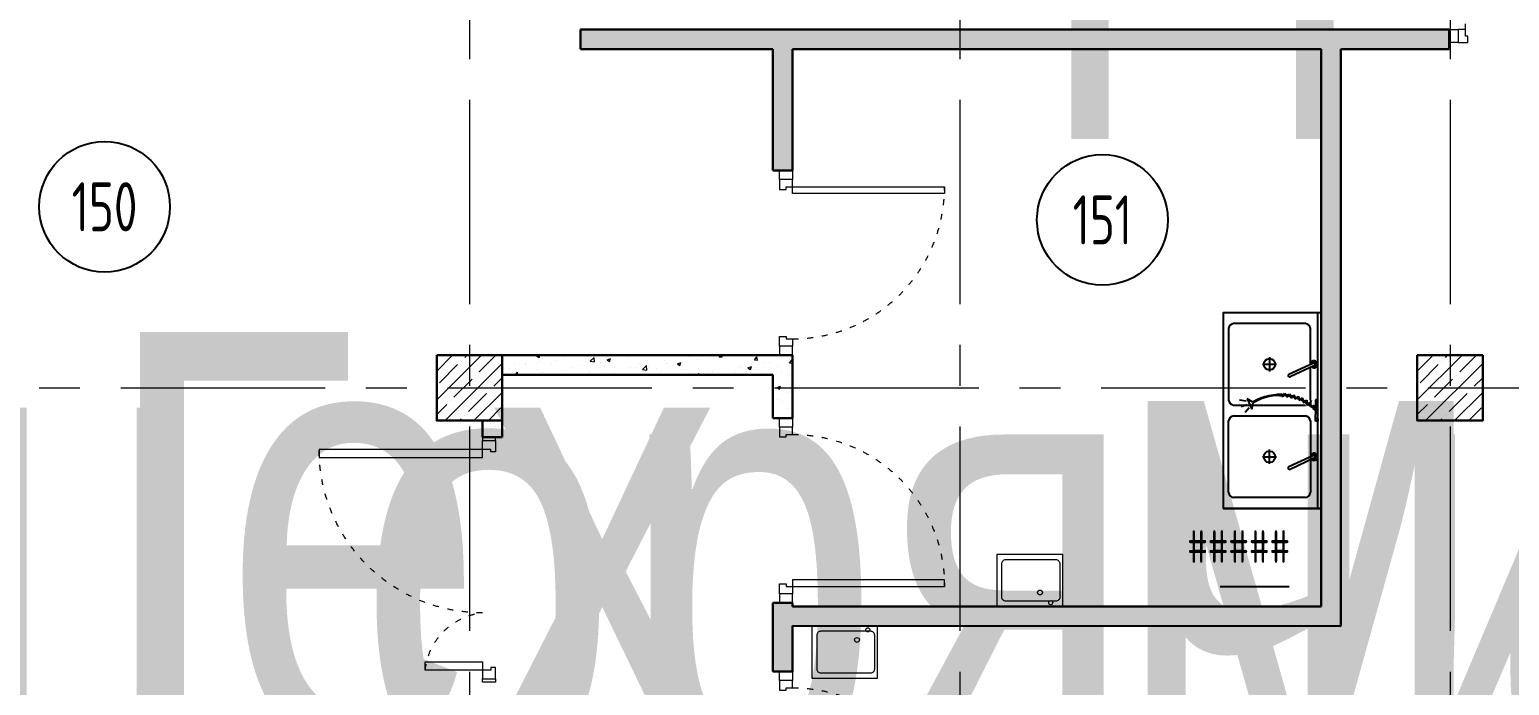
# Model space of a CAD drawing. Header units: millimetres. Extents: x -13407 to 8063098, y -54153 to 109271.
# Drawn here: x -3121 to 5933, y 55574 to 59588 of the extents above; entities that cross this region are included whole.
import ezdxf
from ezdxf.enums import TextEntityAlignment as Align

# ---------------------------------------------------------------- set-up
doc = ezdxf.new("R2018")
doc.units = ezdxf.units.MM
doc.linetypes.add('ACAD_ISO03W100', pattern=[30, 12, -18])
doc.linetypes.add('CENTER', pattern=[2, 1.25, -0.25, 0.25, -0.25])
doc.layers.get('Defpoints').update_dxf_attribs({"color": 6})
for name, color, linetype, lineweight in [('АР_Двери', 5, 'Continuous', 18), ('АР_Колонны', 5, 'Continuous', 30), ('АР_Колонны Штрих', 250, 'Continuous', 5), ('АР_Маркер экспликации', 239, 'Continuous', 13), ('АР_Номер помещения', 1, 'Continuous', 25), ('АР_Оси', 193, 'Continuous', 9), ('АР_Перегородки газоблок', 165, 'Continuous', 30), ('АР_Перегородки газоблок_Штрих', 165, 'Continuous', 5), ('АР_Помещения_площадь', 19, 'Continuous', 9), ('ТХ_мебель передв', 250, 'Continuous', 13)]:
    doc.layers.add(name, color=color, linetype=linetype, lineweight=lineweight)
doc.layers.add('АР_Названия помещений', color=124, linetype='Continuous', lineweight=5, plot=False)
doc.layers.add('ТХ_ВК_оборуд.пищеблок', color=250, linetype='Continuous')
doc.layers.add('ТХ_ВК_оборуд.ТХ', color=250, linetype='Continuous')
doc.styles.add('ISOCPEUR', font='isocpeur.ttf', dxfattribs={"width": 0.7})
doc.styles.get("Standard").update_dxf_attribs({"font": 'arial.ttf'})
pattern_1 = [(50, (211803.85, -55205.68), (215.17805, -18.82564), [22.5, -247.5]), (355, (211803.85, -55205.68), (-41.6254, 225.65764), [18, -198]), (100.45144, (211821.79, -55207.25), (173.55265, 206.832), [19.12206, -210.34263]), (46.1842, (211803.85, -55145.68), (320.1724, -49.65578), [33.75, -371.25]), (96.63564, (211830.53, -55149.82), (280.3986, 292.2356), [28.6831, -315.51413]), (351.18416, (211803.85, -55145.68), (280.3986, 292.2356), [27, -297]), (21, (211833.85, -55160.68), (179.07212, -120.78567), [22.5, -247.5]), (326, (211833.85, -55160.68), (72.9946, 217.54501), [18, -198]), (71.45144, (211848.78, -55170.75), (252.06671, 96.75935), [19.12206, -210.34263]), (37.5, (211803.85, -55205.68), (3.647957, 99.868156), [0, -195.6, 0, -201, 0, -198.75]), (7.5, (211803.85, -55205.68), (78.92086, 118.323514), [0, -114.6, 0, -191.1, 0, -75.75]), (327.5, (211736.95, -55205.68), (160.14673, -6.766462), [0, -75, 0, -234, 0, -310.5]), (317.5, (211706.95, -55205.68), (174.95585, 30.031495), [0, -97.5, 0, -155.4, 0, -220.5])]

# ---------------------------------------------------------------- blocks, each defined once
blk = doc.blocks.new('*U301')
for points in [[(-55, -80), (-55, 0), (-115, 0), (-115, -40), (-100, -40), (-100, -80), (-55, -80)], [(0, 0), (0, -80), (-55, -80), (-55, 0), (0, 0)], [(-1130, 0), (-1130, -80), (-1075, -80), (-1075, 0), (-1130, 0)], [(-1075, -80), (-1075, 0), (-1015, 0), (-1015, -40), (-1030, -40), (-1030, -80), (-1075, -80)]]:
    blk.add_lwpolyline(points)
blk.add_lwpolyline([(-100, -80), (-100, -1010), (-140, -1010), (-140, -80)], close=True)
at = {"linetype": 'ACAD_ISO03W100', "ltscale": 3}
blk.add_arc((-100, -80), 930, 180, 270, dxfattribs=at)
blk = doc.blocks.new('*U302')
for points in [[(-55, -80), (-55, 0), (-115, 0), (-115, -40), (-100, -40), (-100, -80), (-55, -80)], [(0, 0), (0, -80), (-55, -80), (-55, 0), (0, 0)], [(-1130, 0), (-1130, -80), (-1075, -80), (-1075, 0), (-1130, 0)], [(-1075, -80), (-1075, 0), (-1015, 0), (-1015, -40), (-1030, -40), (-1030, -80), (-1075, -80)]]:
    blk.add_lwpolyline(points)
blk.add_lwpolyline([(-100, -80), (-100, -1010), (-140, -1010), (-140, -80)], close=True)
at = {"linetype": 'ACAD_ISO03W100', "ltscale": 3}
blk.add_arc((-100, -80), 930, 180, 270, dxfattribs=at)
blk = doc.blocks.new('Полуторная_на лестницу')
for points in [[(75, 80), (75, 1080), (124.9, 1080), (124.9, 80)], [(1375.1, 430), (1375.1, 80), (1425, 80), (1425, 430)]]:
    blk.add_lwpolyline(points, close=True)
for points in [[(0, 0), (0, 80), (20, 80), (20, 0), (0, 0)], [(20, 80), (20, 0), (90, 0), (90, 30), (75, 30), (75, 80), (20, 80)], [(1480, 80), (1480, 0), (1410, 0), (1410, 30), (1425, 30), (1425, 80), (1480, 80)], [(1500, 0), (1500, 80), (1480, 80), (1480, 0), (1500, 0)]]:
    blk.add_lwpolyline(points)
at = {"linetype": 'ACAD_ISO03W100', "ltscale": 3}
for centre, radius, start, end in [((75, 80), 1000, 0, 90), ((1465.4, 39.6), 392.5, 95.90754, 174.09246)]:
    blk.add_arc(centre, radius, start, end, dxfattribs=at)
blk = doc.blocks.new('*U304')
blk.add_lwpolyline([(100, 80), (100, 1010), (140, 1010), (140, 80)], close=True)
for points in [[(0, 0), (0, 80), (55, 80), (55, 0), (0, 0)], [(55, 80), (55, 0), (115, 0), (115, 40), (100, 40), (100, 80), (55, 80)], [(1075, 80), (1075, 0), (1015, 0), (1015, 40), (1030, 40), (1030, 80), (1075, 80)], [(1130, 0), (1130, 80), (1075, 80), (1075, 0), (1130, 0)]]:
    blk.add_lwpolyline(points)
at = {"linetype": 'ACAD_ISO03W100', "ltscale": 3}
blk.add_arc((100, 80), 930, 0, 90, dxfattribs=at)
blk = doc.blocks.new('*U602')
at = {"layer": 'Defpoints', "color": 7, "style": 'ISOCPEUR', "width": 0.7, "flags": 1}
blk.add_attdef('КАТЕГОРИЯ', (-499.2, -2092.2), '', height=250, dxfattribs=at)
at = {"layer": 'Defpoints', "color": 7, "style": 'ISOCPEUR', "width": 0.7}
blk.add_attdef('ПЛОЩАДЬ_ПОМЕЩЕНИЯ', text='', height=200, dxfattribs=at).set_placement((3913.1, -2454.1), align=Align.MIDDLE_RIGHT)
at = {"layer": 'АР_Номер помещения', "color": 7, "style": 'ISOCPEUR', "width": 0.7}
blk.add_attdef('НОМЕР_ПОМЕЩЕНИЯ', text='', height=300, dxfattribs=at).set_placement((2666.5, -1788.4), align=Align.MIDDLE_CENTER)
at = {"layer": 'АР_Помещения_площадь', "color": 7, "lineweight": 30, "width": 0.7, "flags": 104}
blk.add_attdef('ИМЯ_ПОМЕЩЕНИЯ', text='', height=100, dxfattribs=at).set_placement((157.6, 1217.1), align=Align.MIDDLE_CENTER)
blk = doc.blocks.new('*U603')
at = {"layer": 'АР_Номер помещения', "color": 7}
blk.add_circle((2781.3, -1797.8), 400, dxfattribs=at)
at = {"layer": 'Defpoints', "color": 7, "style": 'ISOCPEUR', "width": 0.7, "flags": 1}
blk.add_attdef('КАТЕГОРИЯ', (-499.2, -2092.2), '', height=250, dxfattribs=at)
at = {"layer": 'Defpoints', "color": 7, "style": 'ISOCPEUR', "width": 0.7}
blk.add_attdef('ПЛОЩАДЬ_ПОМЕЩЕНИЯ', text='', height=200, dxfattribs=at).set_placement((4654.4, -5003.8), align=Align.MIDDLE_RIGHT)
at = {"layer": 'АР_Номер помещения', "color": 7, "style": 'ISOCPEUR', "width": 0.7}
blk.add_attdef('НОМЕР_ПОМЕЩЕНИЯ', text='', height=300, dxfattribs=at).set_placement((2781.3, -1797.8), align=Align.MIDDLE_CENTER)
at = {"layer": 'АР_Помещения_площадь', "color": 7, "lineweight": 30, "width": 0.7, "flags": 104}
blk.add_attdef('ИМЯ_ПОМЕЩЕНИЯ', text='', height=100, dxfattribs=at).set_placement((157.6, 1217.1), align=Align.MIDDLE_CENTER)
blk = doc.blocks.new('*U618')
at = {"layer": 'Defpoints', "color": 7}
blk.add_line((2312.4, -4142.7), (1890, -4142.7), dxfattribs=at)
at = {"layer": 'АР_Номер помещения', "color": 7}
blk.add_circle((1168.9, -1896.4), 400, dxfattribs=at)
at = {"layer": 'Defpoints', "color": 7, "style": 'ISOCPEUR', "width": 0.7, "flags": 1}
blk.add_attdef('КАТЕГОРИЯ', (-499.2, -2092.2), '', height=250, dxfattribs=at)
at = {"layer": 'Defpoints', "color": 7, "style": 'ISOCPEUR', "width": 0.7}
blk.add_attdef('ПЛОЩАДЬ_ПОМЕЩЕНИЯ', text='', height=200, dxfattribs=at).set_placement((2317.3, -3896.2), align=Align.MIDDLE_RIGHT)
at = {"layer": 'АР_Номер помещения', "color": 7, "style": 'ISOCPEUR', "width": 0.7}
blk.add_attdef('НОМЕР_ПОМЕЩЕНИЯ', text='', height=300, dxfattribs=at).set_placement((1168.9, -1896.4), align=Align.MIDDLE_CENTER)
at = {"layer": 'АР_Помещения_площадь', "color": 7, "lineweight": 30, "width": 0.7, "flags": 104}
blk.add_attdef('ИМЯ_ПОМЕЩЕНИЯ', text='', height=100, dxfattribs=at).set_placement((157.6, 1217.1), align=Align.MIDDLE_CENTER)
blk = doc.blocks.new('*U282')
for points in [[(-55, -80), (-55, 0), (-115, 0), (-115, -40), (-100, -40), (-100, -80), (-55, -80)], [(0, 0), (0, -80), (-55, -80), (-55, 0), (0, 0)], [(-1130, 0), (-1130, -80), (-1075, -80), (-1075, 0), (-1130, 0)], [(-1075, -80), (-1075, 0), (-1015, 0), (-1015, -40), (-1030, -40), (-1030, -80), (-1075, -80)]]:
    blk.add_lwpolyline(points)
blk.add_lwpolyline([(-100, -80), (-100, -1010), (-140, -1010), (-140, -80)], close=True)
at = {"linetype": 'ACAD_ISO03W100', "ltscale": 3}
blk.add_arc((-100, -80), 930, 180, 270, dxfattribs=at)

msp = doc.modelspace()

# ---------------------------------------------------------------- hatches: boundary and pattern name
at = {"layer": 'АР_Колонны Штрих', "ltscale": 100}
h = msp.add_hatch(dxfattribs=at)
h.set_pattern_fill('ANSI35', color=256, scale=500)
h.set_pattern_definition([(45, (-957682.16, 97466.47), (-88.388348, 88.388348), []), (45, (-957593.77, 97466.47), (-88.388348, 88.388348), [156.25, -31.25, 0, -31.25])])
h.paths.add_polyline_path([(-230.1, 57595), (-630.1, 57595), (-630.1, 57195), (-230.1, 57195)])
h = msp.add_hatch(dxfattribs=at)
h.set_pattern_fill('ANSI35', color=256, scale=500)
h.set_pattern_definition([(45, (-951682.16, 97466.47), (-88.388348, 88.388348), []), (45, (-951593.77, 97466.47), (-88.388348, 88.388348), [156.25, -31.25, 0, -31.25])])
h.paths.add_polyline_path([(5769.9, 57595), (5369.9, 57595), (5369.9, 57195), (5769.9, 57195)])
at = {"layer": 'АР_Перегородки газоблок_Штрих', "ltscale": 100}
h = msp.add_hatch(dxfattribs=at)
h.set_pattern_fill('AR-CONC', color=256, scale=30)
h.set_pattern_definition(pattern_1)
h.paths.add_polyline_path([(4901.5, 59468.1), (5563.8, 59468.1), (5563.8, 59588.1), (248.5, 59588.1), (248.5, 59468.1), (1427, 59468.1), (1427, 58725), (1547, 58725), (1547, 59468.1), (4781.5, 59468.1), (4781.5, 56055.9), (1547, 56057.4), (1547, 56079.5), (1427, 56079.5), (1427, 55659), (1547, 55659), (1547, 55937.4), (4901.5, 55935.8)])
h = msp.add_hatch(dxfattribs=at)
h.set_pattern_fill('AR-CONC', color=256, scale=30)
h.set_pattern_definition(pattern_1)
h.paths.add_polyline_path([(1547, 57595), (-230.1, 57595), (-230.1, 57475), (1427, 57475), (1427, 57209.5), (1547, 57209.5)])
h = msp.add_hatch(dxfattribs=at)
h.set_pattern_fill('AR-CONC', color=256, scale=30)
h.set_pattern_definition([(50, (211803.85, -55235.68), (215.17805, -18.82564), [22.5, -247.5]), (355, (211803.85, -55235.68), (-41.6254, 225.65764), [18, -198]), (100.45144, (211821.79, -55237.25), (173.55265, 206.832), [19.12206, -210.34263]), (46.1842, (211803.85, -55175.68), (320.1724, -49.65578), [33.75, -371.25]), (96.63564, (211830.53, -55179.82), (280.3986, 292.2356), [28.6831, -315.51413]), (351.18416, (211803.85, -55175.68), (280.3986, 292.2356), [27, -297]), (21, (211833.85, -55190.68), (179.07212, -120.78567), [22.5, -247.5]), (326, (211833.85, -55190.68), (72.9946, 217.54501), [18, -198]), (71.45144, (211848.78, -55200.75), (252.06671, 96.75935), [19.12206, -210.34263]), (37.5, (211803.85, -55235.68), (3.647957, 99.868156), [0, -195.6, 0, -201, 0, -198.75]), (7.5, (211803.85, -55235.68), (78.92086, 118.323514), [0, -114.6, 0, -191.1, 0, -75.75]), (327.5, (211736.95, -55235.68), (160.14673, -6.766462), [0, -75, 0, -234, 0, -310.5]), (317.5, (211706.95, -55235.68), (174.95585, 30.031495), [0, -97.5, 0, -155.4, 0, -220.5])])
h.paths.add_polyline_path([(-230.1, 57195), (-350.1, 57195), (-350.1, 57093), (-230.1, 57093)])

# ---------------------------------------------------------------- linework, layer by layer
at = {"layer": 'АР_Колонны', "ltscale": 100}
for points in [[(-630.1, 57595), (-230.1, 57595), (-230.1, 57195), (-630.1, 57195)], [(5369.9, 57595), (5769.9, 57595), (5769.9, 57195), (5369.9, 57195)]]:
    msp.add_lwpolyline(points, close=True, dxfattribs=at)
at = {"layer": 'АР_Оси', "linetype": 'CENTER', "ltscale": 1000}
for p, q in [((-430.1, 79157.5), (-430.1, 23425.1)), ((2569.9, 79157.5), (2569.9, 23425.1)), ((5569.9, 79157.5), (5569.9, 23425.1)), ((-12563.8, 57395), (70614.6, 57395))]:
    msp.add_line(p, q, dxfattribs=at)
at = {"layer": 'АР_Перегородки газоблок', "ltscale": 100}
for points in [[(248.5, 59468.1), (248.5, 59588.1)], [(248.5, 59588.1), (5563.8, 59588.1)], [(5563.8, 59588.1), (5563.8, 59468.1)], [(1427, 59468.1), (248.5, 59468.1)], [(1427, 59468.1), (1427, 58725)], [(4781.5, 59468.1), (1547, 59468.1)], [(1547, 59468.1), (1547, 58725)], [(4781.5, 56055.9), (4781.5, 59468.1)], [(4901.5, 59468.1), (4901.5, 55935.8)], [(5563.8, 59468.1), (4901.5, 59468.1)], [(1547, 58725), (1427, 58725)], [(-230.1, 57595), (1547, 57595)], [(1547, 57595), (1547, 57209.5)], [(1547, 57595), (1547, 57209.5)], [(1427, 57475), (-230.1, 57475)], [(1427, 57475), (1427, 57209.5)], [(1427, 57475), (1427, 57209.5)], [(-350.1, 57195), (-350.1, 57093)], [(-230.1, 57195), (-230.1, 57093)], [(1547, 57209.5), (1427, 57209.5)], [(1547, 57209.5), (1427, 57209.5)], [(-230.1, 57093), (-350.1, 57093)], [(1427, 56079.5), (1547, 56079.5)], [(1427, 56079.5), (1427, 55659)], [(1547, 56079.5), (1547, 56057.4)], [(1547, 56057.4), (4781.5, 56055.9)], [(4901.5, 55935.8), (1547, 55937.4)], [(1547, 55937.4), (1547, 55659)], [(1547, 55659), (1427, 55659)]]:
    msp.add_lwpolyline(points, dxfattribs=at)
at = {"layer": 'ТХ_ВК_оборуд.пищеблок', "lineweight": 0}
for points in [[(3198.4, 56056.7), (2798.4, 56056.7), (2798.4, 56376.7), (3198.4, 56376.7)], [(3198.4, 56056.7), (2798.4, 56056.7), (2798.4, 56376.7), (3198.4, 56376.7)], [(3198.4, 56056.7), (2798.4, 56056.7), (2798.4, 56376.7), (3198.4, 56376.7)], [(3198.4, 56056.7), (2798.4, 56056.7), (2798.4, 56376.7), (3198.4, 56376.7)], [(2065.9, 55937.4), (1665.9, 55937.4), (1665.9, 55617.4), (2065.9, 55617.4)], [(2065.9, 55937.4), (1665.9, 55937.4), (1665.9, 55617.4), (2065.9, 55617.4)], [(2065.9, 55937.4), (1665.9, 55937.4), (1665.9, 55617.4), (2065.9, 55617.4)], [(2065.9, 55937.4), (1665.9, 55937.4), (1665.9, 55617.4), (2065.9, 55617.4)]]:
    msp.add_lwpolyline(points, close=True, dxfattribs=at)
for points in [[(3157.4, 56089.2), (2852.4, 56089.2, -0.414214), (2827.4, 56114.2), (2827.4, 56319.2, -0.414214), (2852.4, 56344.2), (3157.4, 56344.2, -0.414214), (3182.4, 56319.2), (3182.4, 56114.2, -0.414214)], [(3157.4, 56089.2), (2852.4, 56089.2, -0.414214), (2827.4, 56114.2), (2827.4, 56319.2, -0.414214), (2852.4, 56344.2), (3157.4, 56344.2, -0.414214), (3182.4, 56319.2), (3182.4, 56114.2, -0.414214)], [(3157.4, 56089.2), (2852.4, 56089.2, -0.414214), (2827.4, 56114.2), (2827.4, 56319.2, -0.414214), (2852.4, 56344.2), (3157.4, 56344.2, -0.414214), (3182.4, 56319.2), (3182.4, 56114.2, -0.414214)], [(3157.4, 56089.2), (2852.4, 56089.2, -0.414214), (2827.4, 56114.2), (2827.4, 56319.2, -0.414214), (2852.4, 56344.2), (3157.4, 56344.2, -0.414214), (3182.4, 56319.2), (3182.4, 56114.2, -0.414214)], [(2024.9, 55904.9), (1719.9, 55904.9, 0.414214), (1694.9, 55879.9), (1694.9, 55674.9, 0.414214), (1719.9, 55649.9), (2024.9, 55649.9, 0.414214), (2049.9, 55674.9), (2049.9, 55879.9, 0.414214)], [(2024.9, 55904.9), (1719.9, 55904.9, 0.414214), (1694.9, 55879.9), (1694.9, 55674.9, 0.414214), (1719.9, 55649.9), (2024.9, 55649.9, 0.414214), (2049.9, 55674.9), (2049.9, 55879.9, 0.414214)], [(2024.9, 55904.9), (1719.9, 55904.9, 0.414214), (1694.9, 55879.9), (1694.9, 55674.9, 0.414214), (1719.9, 55649.9), (2024.9, 55649.9, 0.414214), (2049.9, 55674.9), (2049.9, 55879.9, 0.414214)], [(2024.9, 55904.9), (1719.9, 55904.9, 0.414214), (1694.9, 55879.9), (1694.9, 55674.9, 0.414214), (1719.9, 55649.9), (2024.9, 55649.9, 0.414214), (2049.9, 55674.9), (2049.9, 55879.9, 0.414214)]]:
    msp.add_lwpolyline(points, format="xyb", close=True, dxfattribs=at)
for centre, radius in [((3061, 56142.1), 14.9), ((3061, 56142.1), 14.9), ((3061, 56142.1), 14.9), ((3061, 56142.1), 14.9), ((3127, 56080.3), 12.5), ((3127, 56080.3), 12.5), ((2007.6, 55913.8), 12.5), ((2007.6, 55913.8), 12.5), ((2007.6, 55913.8), 12.5), ((2007.6, 55913.8), 12.5), ((1941.6, 55852), 14.9), ((1941.6, 55852), 14.9), ((1941.6, 55852), 14.9), ((1941.6, 55852), 14.9)]:
    msp.add_circle(centre, radius, dxfattribs=at)
at = {"layer": 'ТХ_ВК_оборуд.ТХ', "linetype": 'ByBlock', "ltscale": 2, "transparency": 33554687}
for p, q in [((4181.5, 57856.3), (4781.5, 57856.3)), ((4181.5, 57856.3), (4181.5, 56656.3)), ((4181.5, 57856.3), (4781.5, 57856.3)), ((4181.5, 57856.3), (4181.5, 56656.3)), ((4761.5, 56656.3), (4761.5, 57856.3)), ((4761.5, 56656.3), (4761.5, 57856.3)), ((4781.5, 57856.3), (4781.5, 56656.3)), ((4781.5, 57856.3), (4781.5, 56656.3)), ((4781.5, 56656.3), (4181.5, 56656.3)), ((4181.5, 56656.3), (4781.5, 56656.3)), ((4781.5, 56656.3), (4181.5, 56656.3)), ((4181.5, 56656.3), (4781.5, 56656.3))]:
    msp.add_line(p, q, dxfattribs=at)
at = {"layer": 'ТХ_ВК_оборуд.ТХ', "ltscale": 100, "transparency": 33554687}
for p, q in [((4684.8, 57789.3), (4245.7, 57789.3)), ((4684.8, 57789.3), (4245.7, 57789.3)), ((4215.3, 57758.4), (4215.3, 57320.2)), ((4215.3, 57758.4), (4215.3, 57320.2)), ((4715.3, 57537.8), (4715.3, 57758.4)), ((4715.3, 57537.8), (4715.3, 57758.4)), ((4715.3, 57320.2), (4715.3, 57519.6)), ((4715.3, 57320.2), (4715.3, 57519.6)), ((4245.7, 57289.3), (4684.8, 57289.3)), ((4245.7, 57289.3), (4684.8, 57289.3)), ((4215.3, 56754.2), (4215.3, 57192.4)), ((4215.3, 56754.2), (4215.3, 57192.4)), ((4245.7, 57223.3), (4684.8, 57223.3)), ((4245.7, 57223.3), (4684.8, 57223.3)), ((4715.3, 57192.4), (4715.3, 56754.2)), ((4715.3, 57192.4), (4715.3, 56754.2)), ((4684.8, 56723.3), (4245.7, 56723.3)), ((4684.8, 56723.3), (4245.7, 56723.3))]:
    msp.add_line(p, q, dxfattribs=at)
at = {"layer": 'ТХ_ВК_оборуд.ТХ', "lineweight": 25, "ltscale": 100, "transparency": 33554687}
for p, q in [((4423, 57539.3), (4507.5, 57539.3)), ((4423, 57539.3), (4507.5, 57539.3)), ((4465.3, 57583.4), (4465.3, 57495.2)), ((4465.3, 57583.4), (4465.3, 57495.2)), ((4423, 56973.3), (4507.5, 56973.3)), ((4423, 56973.3), (4507.5, 56973.3)), ((4465.3, 56929.2), (4465.3, 57017.4)), ((4465.3, 56929.2), (4465.3, 57017.4))]:
    msp.add_line(p, q, dxfattribs=at)
at = {"layer": 'ТХ_ВК_оборуд.ТХ', "transparency": 33554687}
for p, q in [((4734.7, 57546.8), (4583.9, 57477.2)), ((4734.7, 57546.8), (4583.9, 57477.2)), ((4741.6, 57531.8), (4591.1, 57462.2)), ((4741.6, 57531.8), (4591.1, 57462.2)), ((4323.2, 57314.1), (4282.2, 57318.9)), ((4323.2, 57314.1), (4282.2, 57318.9)), ((4363.8, 57307.5), (4327.8, 57328.2)), ((4327.8, 57328.2), (4357.3, 57263.7)), ((4363.8, 57307.5), (4327.8, 57328.2)), ((4327.8, 57328.2), (4357.3, 57263.7)), ((4532.5, 57341.2), (4532.6, 57361.4)), ((4532.5, 57341.2), (4532.6, 57361.4)), ((4532.6, 57361.4), (4546.3, 57339.7)), ((4532.6, 57361.4), (4546.3, 57339.7)), ((4546.3, 57339.7), (4559.6, 57362.1)), ((4546.3, 57339.7), (4559.6, 57362.1)), ((4559.6, 57362.1), (4572.4, 57337.4)), ((4559.6, 57362.1), (4572.4, 57337.4)), ((4572.4, 57337.4), (4587.5, 57358.6)), ((4572.4, 57337.4), (4587.5, 57358.6)), ((4587.5, 57358.6), (4598.1, 57332.8)), ((4587.5, 57358.6), (4598.1, 57332.8)), ((4598.1, 57332.8), (4615.1, 57352.6)), ((4598.1, 57332.8), (4615.1, 57352.6)), ((4615.1, 57352.6), (4623.4, 57326)), ((4615.1, 57352.6), (4623.4, 57326)), ((4623.4, 57326), (4642, 57344.2)), ((4623.4, 57326), (4642, 57344.2)), ((4642, 57344.2), (4647.9, 57317.1)), ((4642, 57344.2), (4647.9, 57317.1)), ((4647.9, 57317.1), (4668, 57333.6)), ((4647.9, 57317.1), (4668, 57333.6)), ((4668, 57333.6), (4671.6, 57306)), ((4668, 57333.6), (4671.6, 57306)), ((4671.6, 57306), (4693.1, 57320.7)), ((4671.6, 57306), (4693.1, 57320.7)), ((4693.1, 57320.7), (4694.2, 57292.9)), ((4693.1, 57320.7), (4694.2, 57292.9)), ((4760.4, 57321.4), (4747.3, 57321.4)), ((4747.3, 57321.4), (4747.3, 57305.8)), ((4760.4, 57321.4), (4747.3, 57321.4)), ((4747.3, 57321.4), (4747.3, 57305.8)), ((4760.3, 57305.8), (4760.4, 57321.4)), ((4760.3, 57305.8), (4760.4, 57321.4)), ((4327.8, 57291.3), (4291.9, 57279.8)), ((4327.8, 57291.3), (4291.9, 57279.8)), ((4340.5, 57272.1), (4315.8, 57245.1)), ((4340.5, 57272.1), (4315.8, 57245.1)), ((4357.3, 57263.7), (4365.9, 57302.8)), ((4357.3, 57263.7), (4365.9, 57302.8)), ((4694.2, 57292.9), (4716.9, 57305.7)), ((4694.2, 57292.9), (4716.9, 57305.7)), ((4716.9, 57305.7), (4715.6, 57277.9)), ((4716.9, 57305.7), (4715.6, 57277.9)), ((4715.6, 57277.9), (4739.3, 57288.6)), ((4715.6, 57277.9), (4739.3, 57288.6)), ((4739.3, 57288.6), (4735.6, 57261)), ((4739.3, 57288.6), (4735.6, 57261)), ((4735.6, 57261), (4746.6, 57277.4)), ((4735.6, 57261), (4746.6, 57277.4)), ((4745.9, 57257.9), (4745.8, 57206.8)), ((4745.9, 57257.9), (4745.8, 57206.8)), ((4746, 57305.8), (4745.9, 57265.1)), ((4746, 57305.8), (4745.9, 57265.1)), ((4761.6, 57305.8), (4746, 57305.8)), ((4761.6, 57305.8), (4746, 57305.8)), ((4761.4, 57206.8), (4761.6, 57305.8)), ((4761.4, 57206.8), (4761.6, 57305.8)), ((4745.8, 57206.8), (4761.4, 57206.8)), ((4745.8, 57206.8), (4761.4, 57206.8)), ((4747.1, 57191.2), (4747.1, 57206.8)), ((4747.1, 57191.2), (4747.1, 57206.8)), ((4760.1, 57191.1), (4747.1, 57191.2)), ((4760.1, 57191.1), (4747.1, 57191.2)), ((4760.1, 57206.8), (4760.1, 57191.1)), ((4760.1, 57206.8), (4760.1, 57191.1)), ((4734.7, 56980.8), (4583.9, 56911.2)), ((4734.7, 56980.8), (4583.9, 56911.2)), ((4741.6, 56965.8), (4591.1, 56896.2)), ((4741.6, 56965.8), (4591.1, 56896.2))]:
    msp.add_line(p, q, dxfattribs=at)
at = {"layer": 'ТХ_ВК_оборуд.ТХ', "lineweight": 25, "ltscale": 100, "transparency": 33554687}
for centre in [(4465.3, 57539.3), (4465.3, 57539.3), (4465.3, 56973.3), (4465.3, 56973.3)]:
    msp.add_circle(centre, 35, dxfattribs=at)
at = {"layer": 'ТХ_ВК_оборуд.ТХ', "ltscale": 100, "transparency": 33554687}
for centre, start, end in [((4250.7, 57753.9), 97.99872, 172.72772), ((4250.7, 57753.9), 97.99872, 172.72772), ((4679.8, 57753.9), 7.27228, 82.00128), ((4679.8, 57753.9), 7.27228, 82.00128), ((4250.7, 57324.7), 187.27228, 262.00128), ((4250.7, 57324.7), 187.27228, 262.00128), ((4686.3, 57324.7), 277.99872, 352.72772), ((4686.3, 57324.7), 277.99872, 352.72772), ((4250.7, 57187.9), 97.99872, 172.72772), ((4250.7, 57187.9), 97.99872, 172.72772), ((4679.8, 57187.9), 7.27228, 82.00128), ((4679.8, 57187.9), 7.27228, 82.00128), ((4250.7, 56758.7), 187.27228, 262.00128), ((4250.7, 56758.7), 187.27228, 262.00128), ((4679.8, 56758.7), 277.99872, 352.72772), ((4679.8, 56758.7), 277.99872, 352.72772)]:
    msp.add_arc(centre, 35.7, start, end, dxfattribs=at)
at = {"layer": 'ТХ_ВК_оборуд.ТХ', "transparency": 33554687}
for centre, radius, start, end in [((4738.2, 57539.3), 22.2, 226.74258, 182.8222), ((4738.2, 57539.3), 22.2, 226.74258, 182.8222), ((4738.2, 57539.3), 14.3, 240.21358, 169.3512), ((4738.2, 57539.3), 14.3, 240.21358, 169.3512), ((4738.2, 57539.3), 8.29, 294.78239, 114.78239), ((4738.2, 57539.3), 8.29, 294.78239, 114.78239), ((4587.8, 57469.9), 8.29, 118.10256, 294.21089), ((4587.8, 57469.9), 8.29, 118.10256, 294.21089), ((4527.5, 57040.4), 313.4, 44.54235, 121.51217), ((4527.5, 57040.4), 313.4, 44.54235, 121.51217), ((4527.5, 57040.4), 308.2, 44.54235, 121.51217), ((4527.5, 57040.4), 308.2, 44.54235, 121.51217), ((4750.5, 57256.9), 3.28, 186.40239, 82.68231), ((4750.5, 57256.9), 3.28, 186.40239, 82.68231), ((4738.2, 56973.3), 22.2, 226.74258, 182.8222), ((4738.2, 56973.3), 22.2, 226.74258, 182.8222), ((4738.2, 56973.3), 14.3, 240.21358, 169.3512), ((4738.2, 56973.3), 14.3, 240.21358, 169.3512), ((4738.2, 56973.3), 8.29, 294.78239, 114.78239), ((4738.2, 56973.3), 8.29, 294.78239, 114.78239), ((4587.8, 56903.9), 8.29, 118.10256, 294.21089), ((4587.8, 56903.9), 8.29, 118.10256, 294.21089)]:
    msp.add_arc(centre, radius, start, end, dxfattribs=at)
at = {"layer": 'ТХ_мебель передв'}
for points in [[(4781.5, 58456.3), (4781.5, 59056.2)], [(4781.5, 57856.2), (4781.5, 58456.2)], [(4181.6, 57856.3), (4781.5, 57856.3)], [(4181.6, 57856.3), (4781.5, 57856.3)]]:
    msp.add_lwpolyline(points, dxfattribs=at)

# ---------------------------------------------------------------- block references
at = {"layer": 'АР_Двери', "xscale": -1}
msp.add_blockref('*U304', (6693.8, 59508.1), dxfattribs=at)
at = {"layer": 'АР_Двери', "rotation": 90.00000000000001}
msp.add_blockref('*U301', (1467, 58725), dxfattribs=at)
at = {"layer": 'АР_Двери', "xscale": -1, "rotation": 90}
for name, p in [('*U282', (1467, 56079.5)), ('Полуторная_на лестницу', (-270.1, 57093)), ('*U302', (1467, 54529))]:
    msp.add_blockref(name, p, dxfattribs=at)
at = {"layer": 'АР_Маркер экспликации'}
ref = msp.add_blockref('*U602', (-5443.8, 63474.2), dxfattribs=at)
lines = msp.add_mtext('\\W0.8000;Холодный цех', dxfattribs={"layer": 'АР_Названия помещений', "insert": (-3592.6, 62395.8), "char_height": 2696.651, "width": 926.94, "attachment_point": 1})
ref.add_attrib('ИМЯ_ПОМЕЩЕНИЯ', '', (-3592.6, 62395.8), dxfattribs={"flags": 104}).embed_mtext(lines)
ref = msp.add_blockref('*U603', (-5443.9, 60301.1), dxfattribs=at)
ref.add_attrib('НОМЕР_ПОМЕЩЕНИЯ', '150', dxfattribs={"layer": 'АР_Номер помещения', "color": 7, "height": 300, "style": 'ISOCPEUR', "width": 0.7}).set_placement((-2662.5, 58503.4), align=Align.MIDDLE_CENTER)
lines = msp.add_mtext('\\W0.8000;Горячий цех', dxfattribs={"layer": 'АР_Названия помещений', "insert": (-2681.7, 57735.5), "char_height": 2696.651, "width": 926.94, "attachment_point": 1})
ref.add_attrib('ИМЯ_ПОМЕЩЕНИЯ', '', (-2681.7, 57735.5), dxfattribs={"flags": 104}).embed_mtext(lines)
ref = msp.add_blockref('*U618', (2273.8, 60319.5), dxfattribs=at)
ref.add_attrib('НОМЕР_ПОМЕЩЕНИЯ', '151', dxfattribs={"layer": 'АР_Номер помещения', "color": 7, "height": 300, "style": 'ISOCPEUR', "width": 0.7}).set_placement((3442.7, 58423.1), align=Align.MIDDLE_CENTER)
lines = msp.add_mtext('\\W0.8000;Моечная для кухонной посуды', dxfattribs={"layer": 'АР_Названия помещений', "insert": (3491.2, 57313.9), "char_height": 2614.815, "width": 926.94, "attachment_point": 1})
ref.add_attrib('ИМЯ_ПОМЕЩЕНИЯ', '', (3491.2, 57313.9), dxfattribs={"flags": 104}).embed_mtext(lines)
ref.add_attrib('ПЛОЩАДЬ_ПОМЕЩЕНИЯ', '#####', dxfattribs={"layer": 'Defpoints', "color": 7, "height": 200, "style": 'ISOCPEUR', "width": 0.7}).set_placement((4591.1, 56423.2), align=Align.MIDDLE_RIGHT)

doc.saveas('drawing.dxf')
